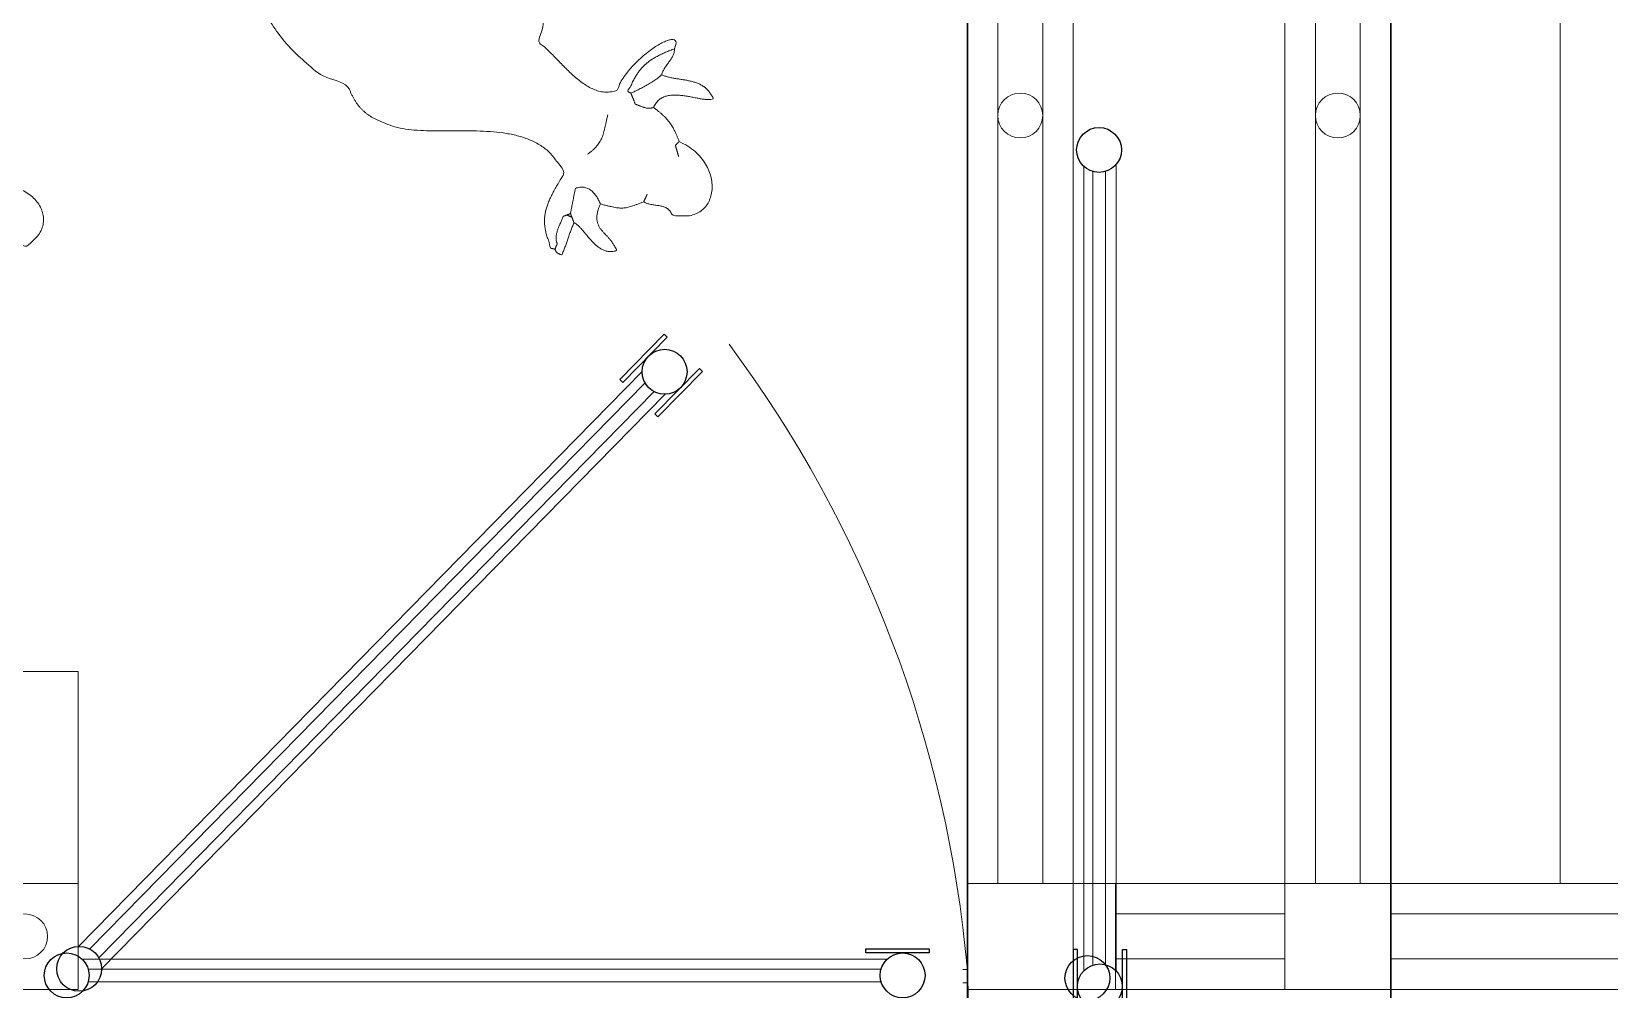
# Model space of a CAD drawing. Header units: metres. Extents: x 147 to 427, y -16 to 162.
# Drawn here: x 292.325 to 296.051, y 109.564 to 111.825 of the extents above; entities that cross this region are included whole.
import ezdxf

# ---------------------------------------------------------------- set-up
doc = ezdxf.new("R2010")
doc.units = ezdxf.units.M
doc.layers.add('1053_ARQ_BASE_MATADOURO_2_dwg', color=7, linetype='Continuous', lineweight=5, true_color=0x767676)
doc.layers.add('1053_ARQ_BASE_MATADOURO_dwg', color=7, linetype='Continuous', lineweight=5, true_color=0x767676)
doc.layers.add('A-PISO', color=7, linetype='Continuous', lineweight=5)

# ---------------------------------------------------------------- blocks, each defined once
blk = doc.blocks.new('1053_ARQ_BASE_MATADOURO_dwg-3625622-TÉRREO 1_20 - Dependente 1')
at = {"color": 253, "lineweight": 5, "true_color": 0xaaaaaa, "flags": 128}
for points in [[(127.5431, 109.8142), (127.1431, 109.8142), (127.1431, 117.3142), (127.3369, 117.3142)], [(127.3491, 117.3142), (127.5431, 117.3142), (127.5431, 109.8142)]]:
    blk.add_lwpolyline(points, dxfattribs=at)
blk = doc.blocks.new('1053_ARQ_BASE_MATADOURO_2_dwg-3637054-TÉRREO 1_20 - Dependente 1')
at = {"layer": 'A-PISO', "color": 253, "true_color": 0xaaaaaa}
for p, q in [((127.5431, 84.1282), (127.5431, 76.6282)), ((126.1431, 76.6282), (126.1431, 80.2532)), ((126.2151, 80.2532), (126.2151, 76.6282)), ((126.3211, 80.2532), (126.3211, 76.6282)), ((126.9651, 80.2532), (126.9651, 76.6282)), ((127.0711, 80.2532), (127.0711, 76.6282)), ((126.418, 76.4221), (126.418, 78.3224)), ((126.4942, 76.4222), (126.4942, 78.3225)), ((126.4392, 78.3085), (126.4392, 76.4361)), ((126.4692, 78.3085), (126.4692, 76.4362)), ((125.3753, 77.8362), (124.0444, 76.4798)), ((124.0707, 76.4736), (125.382, 77.81)), ((124.0921, 76.4526), (125.4034, 77.789)), ((125.4297, 77.7828), (124.0988, 76.4264)), ((126.4931, 76.6282), (126.3931, 76.6282)), ((126.8931, 76.5562), (126.4931, 76.5562)), ((132.4181, 76.5562), (127.1431, 76.5562)), ((125.9534, 76.4493), (124.0531, 76.4493)), ((124.0671, 76.4262), (125.9394, 76.4262)), ((126.1322, 76.4255), (126.1431, 76.4255)), ((126.8931, 76.4502), (126.4931, 76.4502)), ((132.4181, 76.4502), (127.1431, 76.4502)), ((124.0671, 76.3962), (125.9394, 76.3962)), ((126.1322, 76.3938), (126.1431, 76.3938)), ((126.4931, 76.3782), (126.3931, 76.3782))]:
    blk.add_line(p, q, dxfattribs=at)
at = {"layer": 'A-PISO', "color": 253, "lineweight": 30, "true_color": 0xaaaaaa, "flags": 128}
blk.add_lwpolyline([(126.1431, 84.3264), (127.1431, 84.3264), (127.1431, 70.7264), (126.1431, 70.7264)], close=True, dxfattribs=at)
at = {"layer": 'A-PISO', "color": 253, "true_color": 0xaaaaaa, "flags": 128}
for points in [[(126.3931, 76.6282), (126.3931, 80.2532), (126.1431, 80.2532), (126.1431, 80.5032), (126.3931, 80.5032), (126.3931, 80.2532)], [(127.1431, 76.3782), (127.1431, 76.6282), (126.8931, 76.6282), (126.8931, 76.3782), (126.4931, 76.3782), (126.4931, 76.6282), (126.8931, 76.6282), (126.8931, 80.2532), (126.8931, 80.5032), (127.1431, 80.5032), (127.1431, 80.2532)], [(126.8931, 80.2532), (127.1431, 80.2532), (127.1431, 76.6282), (132.5431, 76.6282), (132.5431, 76.3782), (127.1431, 76.3782), (126.8931, 76.3782)], [(124.0431, 76.6282), (124.0431, 77.1282), (119.2931, 77.1282)], [(118.3931, 76.6282), (124.0431, 76.6282), (124.0431, 76.3782), (118.6431, 76.3782)]]:
    blk.add_lwpolyline(points, dxfattribs=at)
at = {"layer": 'A-PISO', "color": 253, "lineweight": 25, "true_color": 0xaaaaaa, "flags": 128}
for points in [[(125.3224, 77.8178), (125.4275, 77.9249), (125.4346, 77.9179), (125.3296, 77.8108)], [(125.4124, 77.7296), (125.5174, 77.8367), (125.5103, 77.8437), (125.4052, 77.7366)], [(125.9033, 76.4742), (126.0533, 76.4742), (126.0533, 76.4642), (125.9033, 76.4642)]]:
    blk.add_lwpolyline(points, close=True, dxfattribs=at)
at = {"layer": 'A-PISO', "color": 253, "true_color": 0xaaaaaa, "flags": 128}
blk.add_lwpolyline([(126.3931, 76.3782), (126.1431, 76.3782), (126.1431, 76.6282), (126.3931, 76.6282)], close=True, dxfattribs=at)
at = {"layer": 'A-PISO', "color": 253, "lineweight": 25, "true_color": 0xaaaaaa, "flags": 128}
for points in [[(126.393, 76.4722), (126.393, 76.3222), (126.4032, 76.3222), (126.4032, 76.4723), (126.393, 76.4723)], [(126.519, 76.4724), (126.519, 76.3224), (126.5092, 76.3224), (126.5092, 76.4724), (126.519, 76.4724)]]:
    blk.add_lwpolyline(points, dxfattribs=at)
at = {"layer": 'A-PISO', "color": 253, "true_color": 0xaaaaaa}
for centre in [(126.2681, 78.4407), (127.0181, 78.4407), (123.9181, 76.5032)]:
    blk.add_circle(centre, 0.053, dxfattribs=at)
at = {"layer": 'A-PISO', "color": 253, "lineweight": 25, "true_color": 0xaaaaaa}
for centre in [(126.4541, 78.3593), (125.4283, 77.8358), (124.0163, 76.4112), (124.0458, 76.4268), (125.9903, 76.4112), (126.4265, 76.405), (126.4561, 76.3853)]:
    blk.add_circle(centre, 0.053, dxfattribs=at)
at = {"layer": 'A-PISO', "color": 253, "true_color": 0xaaaaaa}
for centre, radius, start, end in [((123.2592, 76.1706), 2.8951, 5.0349, 36.7012), ((124.0947, 76.3379), 2.0503, 271.2427, 2.4237)]:
    blk.add_arc(centre, radius, start, end, dxfattribs=at)
for points, knots in [([(124.3295, 79.6017), (124.3257, 79.6095), (124.3184, 79.6245), (124.299, 79.6409), (124.2758, 79.6509), (124.2492, 79.6551), (124.2203, 79.6544), (124.1895, 79.6494), (124.1576, 79.6405), (124.1254, 79.6284), (124.0936, 79.6134), (124.063, 79.596), (124.0344, 79.5768), (124.0085, 79.5562), (123.9863, 79.5347), (123.968, 79.5128), (123.9557, 79.491), (123.9435, 79.4621), (123.9656, 79.4336), (123.981, 79.405), (124.0005, 79.3841), (124.0207, 79.3701), (124.042, 79.3623), (124.0639, 79.3597), (124.0863, 79.3611), (124.1092, 79.3655), (124.1325, 79.3718), (124.1563, 79.3792), (124.1805, 79.3868), (124.2052, 79.3936), (124.23, 79.3986), (124.2559, 79.4016), (124.2796, 79.3987), (124.3086, 79.3998), (124.3107, 79.3767), (124.3113, 79.3605), (124.3075, 79.3438), (124.3009, 79.3275), (124.2921, 79.3113), (124.2816, 79.295), (124.2701, 79.2784), (124.2582, 79.2615), (124.2464, 79.2442), (124.2354, 79.2263), (124.2257, 79.2078), (124.2181, 79.1884), (124.2131, 79.1682), (124.2112, 79.1466), (124.2143, 79.1248), (124.2198, 79.0911), (124.266, 79.0834), (124.2982, 79.0516), (124.3287, 79.0195), (124.3529, 78.9827), (124.3738, 78.9433), (124.3919, 78.9016), (124.4087, 78.8583), (124.4253, 78.8139), (124.4426, 78.7692), (124.462, 78.7247), (124.4846, 78.681), (124.5115, 78.639), (124.5436, 78.5988), (124.5839, 78.5631), (124.6255, 78.5248), (124.6782, 78.5202), (124.6867, 78.4953), (124.69, 78.4885), (124.6933, 78.482), (124.697, 78.4758), (124.7009, 78.4699), (124.7051, 78.4643), (124.7095, 78.4591), (124.7143, 78.4541), (124.7193, 78.4494), (124.7247, 78.445), (124.7304, 78.4409), (124.7364, 78.437), (124.7428, 78.4334), (124.7496, 78.4301), (124.7567, 78.427), (124.7616, 78.4252), (124.7641, 78.4243)], [0, 0, 0, 0, 0.025699, 0.049728, 0.07429, 0.10075, 0.129617, 0.160848, 0.194061, 0.228689, 0.264061, 0.299459, 0.334136, 0.367371, 0.398482, 0.426901, 0.452272, 0.474673, 0.514601, 0.547499, 0.57497, 0.598786, 0.62075, 0.642358, 0.664566, 0.687782, 0.71202, 0.737049, 0.762543, 0.788164, 0.813673, 0.839001, 0.86438, 0.890422, 0.90764, 0.924078, 0.940734, 0.958191, 0.97666, 0.996106, 1.016342, 1.037112, 1.05814, 1.079183, 1.100079, 1.120793, 1.141489, 1.162566, 1.184704, 1.208798, 1.256755, 1.301685, 1.345355, 1.389026, 1.433445, 1.478912, 1.525429, 1.572822, 1.62087, 1.669398, 1.71839, 1.768076, 1.819015, 1.87216, 1.928838, 1.990677, 1.998433, 2.005974, 2.013321, 2.020506, 2.027557, 2.034511, 2.041399, 2.048262, 2.055135, 2.062058, 2.069072, 2.076212, 2.083517, 2.091025, 2.098768, 2.106779, 2.106779, 2.106779, 2.106779]), ([(125.4517, 78.5983), (125.453, 78.6015), (125.4551, 78.6069), (125.4558, 78.6148), (125.4516, 78.6198), (125.4448, 78.6203), (125.4368, 78.6185), (125.4269, 78.6146), (125.4157, 78.6087), (125.4034, 78.601), (125.3905, 78.5917), (125.3773, 78.5811), (125.3643, 78.5693), (125.3519, 78.5565), (125.3403, 78.5432), (125.3306, 78.529), (125.321, 78.5161), (125.3187, 78.4982), (125.3023, 78.4968), (125.2895, 78.4953), (125.2761, 78.4972), (125.2633, 78.5011), (125.2508, 78.5069), (125.2386, 78.5144), (125.2267, 78.5231), (125.215, 78.5328), (125.2037, 78.5432), (125.1927, 78.5541), (125.1821, 78.565), (125.1717, 78.5757), (125.1618, 78.586), (125.152, 78.5953), (125.1435, 78.604), (125.125, 78.6139), (125.1427, 78.6421), (125.1412, 78.6683), (125.141, 78.6922), (125.137, 78.7122), (125.1306, 78.7293), (125.1219, 78.7438), (125.1115, 78.7563), (125.0997, 78.7674), (125.087, 78.7776), (125.0737, 78.7876), (125.06, 78.798), (125.0465, 78.8093), (125.0334, 78.8221), (125.0207, 78.837), (125.0106, 78.8546), (124.9953, 78.8768), (125.0128, 78.9031), (125.0101, 78.9334), (125.0037, 78.9634), (124.9904, 78.993), (124.9724, 79.0224), (124.9503, 79.0514), (124.9252, 79.08), (124.8981, 79.108), (124.8697, 79.1353), (124.8411, 79.1617), (124.8133, 79.1872), (124.787, 79.2115), (124.7636, 79.2344), (124.743, 79.2559), (124.7286, 79.2757), (124.7109, 79.2991), (124.7303, 79.3251), (124.7277, 79.3539), (124.7181, 79.3781), (124.6996, 79.3972), (124.6753, 79.4122), (124.646, 79.424), (124.6129, 79.4332), (124.5768, 79.44), (124.539, 79.445), (124.5006, 79.4485), (124.4628, 79.4508), (124.4267, 79.4524), (124.3935, 79.4534), (124.3643, 79.4551), (124.3405, 79.4549), (124.3207, 79.4615), (124.3045, 79.4518), (124.2868, 79.4457), (124.2671, 79.4375), (124.2456, 79.4294), (124.2227, 79.4213), (124.1989, 79.4136), (124.1745, 79.4067), (124.1501, 79.4011), (124.126, 79.397), (124.1026, 79.395), (124.0803, 79.3954), (124.0595, 79.3986), (124.0404, 79.4049), (124.0243, 79.4158), (124.0085, 79.4286), (124.0076, 79.4461), (124.0008, 79.449), (124.0004, 79.4492), (124, 79.4493), (123.9996, 79.4495), (123.9993, 79.4496), (123.9989, 79.4498), (123.9985, 79.4499), (123.9981, 79.4501), (123.9977, 79.4502), (123.9974, 79.4503), (123.997, 79.4505), (123.9967, 79.4506), (123.9963, 79.4508), (123.996, 79.4509), (123.9956, 79.451), (123.9948, 79.4513), (123.9962, 79.4528), (123.9962, 79.4542), (123.9967, 79.456), (123.9969, 79.4578), (123.997, 79.4597), (123.9971, 79.4617), (123.997, 79.4637), (123.9969, 79.4658), (123.9967, 79.4678), (123.9965, 79.4698), (123.9962, 79.4718), (123.9958, 79.4738), (123.9954, 79.4757), (123.9949, 79.4774), (123.9944, 79.4791), (123.9922, 79.4839), (124.001, 79.4905), (124.0053, 79.4997), (124.0112, 79.5075), (124.0164, 79.5143), (124.0217, 79.52), (124.027, 79.5248), (124.0325, 79.5287), (124.0383, 79.5318), (124.0445, 79.534), (124.0511, 79.5356), (124.0583, 79.5365), (124.0663, 79.5369), (124.075, 79.5369), (124.0847, 79.5365), (124.0954, 79.5357), (124.1029, 79.5351), (124.1069, 79.5348)], [0, 0, 0, 0, 0.010571, 0.017391, 0.022385, 0.028342, 0.036587, 0.047233, 0.060042, 0.074659, 0.090698, 0.107753, 0.125424, 0.143316, 0.161054, 0.178295, 0.194748, 0.21021, 0.224137, 0.237373, 0.250457, 0.263771, 0.277541, 0.291838, 0.306638, 0.321832, 0.337274, 0.352767, 0.368104, 0.383062, 0.397417, 0.410943, 0.423437, 0.434721, 0.46711, 0.494451, 0.517657, 0.537695, 0.55555, 0.572131, 0.588182, 0.6042, 0.620474, 0.637125, 0.654211, 0.671801, 0.690047, 0.709226, 0.729793, 0.752353, 0.782482, 0.8118, 0.842065, 0.874258, 0.908691, 0.945222, 0.983418, 1.02268, 1.062299, 1.101512, 1.139512, 1.175493, 1.208652, 1.238246, 1.263653, 1.284556, 1.317568, 1.344515, 1.369067, 1.39451, 1.422718, 1.454239, 1.488817, 1.525777, 1.564219, 1.60313, 1.641415, 1.677951, 1.711577, 1.741137, 1.765473, 1.783491, 1.799781, 1.81892, 1.840364, 1.863581, 1.88804, 1.913229, 1.938654, 1.96385, 1.988389, 2.01192, 2.034187, 2.055107, 2.074846, 2.093951, 2.113399, 2.134528, 2.134965, 2.135398, 2.135826, 2.13625, 2.136667, 2.13708, 2.137486, 2.137889, 2.138282, 2.138674, 2.139058, 2.139438, 2.139811, 2.140179, 2.140539, 2.140898, 2.142452, 2.144111, 2.145868, 2.147714, 2.149633, 2.151615, 2.153639, 2.155694, 2.157757, 2.159812, 2.16184, 2.163826, 2.165749, 2.167591, 2.169333, 2.170961, 2.182965, 2.193684, 2.203252, 2.211814, 2.219538, 2.226609, 2.233243, 2.239673, 2.246143, 2.252884, 2.260107, 2.267989, 2.276689, 2.286336, 2.297054, 2.308948, 2.308948, 2.308948, 2.308948]), ([(125.4517, 78.5983), (125.4481, 78.5969), (125.441, 78.5941), (125.4309, 78.5899), (125.4215, 78.5857), (125.4128, 78.5814), (125.4046, 78.577), (125.3971, 78.5724), (125.3901, 78.5674), (125.3836, 78.5621), (125.3775, 78.5563), (125.3717, 78.5499), (125.3663, 78.543), (125.3612, 78.5353), (125.3564, 78.5269), (125.3511, 78.5173), (125.3491, 78.5082), (125.3389, 78.4978), (125.343, 78.4961), (125.3433, 78.496), (125.3437, 78.4958), (125.344, 78.4957), (125.3444, 78.4955), (125.3447, 78.4954), (125.3451, 78.4952), (125.3455, 78.495), (125.3459, 78.4949), (125.3463, 78.4947), (125.3467, 78.4945), (125.3471, 78.4944), (125.3475, 78.4942), (125.3479, 78.494), (125.3483, 78.4938), (125.3485, 78.4937), (125.3487, 78.4936)], [0, 0, 0, 0, 0.0117195, 0.0226729, 0.032948, 0.042629, 0.0518187, 0.0606169, 0.0691427, 0.0775195, 0.0858853, 0.0943764, 0.1031379, 0.1123121, 0.1220337, 0.1324326, 0.1436315, 0.155747, 0.1561034, 0.1564727, 0.1568495, 0.1572393, 0.1576347, 0.1580393, 0.1584495, 0.158869, 0.1592904, 0.1597173, 0.1601479, 0.1605841, 0.1610222, 0.1614621, 0.161902, 0.1623475, 0.1623475, 0.1623475, 0.1623475]), ([(125.4214, 78.5367), (125.4218, 78.5381), (125.4226, 78.541), (125.4243, 78.5452), (125.4263, 78.5491), (125.4286, 78.5528), (125.431, 78.5565), (125.4335, 78.56), (125.436, 78.5635), (125.4386, 78.5669), (125.4411, 78.5704), (125.4435, 78.574), (125.4457, 78.5776), (125.4476, 78.5813), (125.4493, 78.5853), (125.4506, 78.5894), (125.4515, 78.5937), (125.4516, 78.5967), (125.4517, 78.5983)], [0, 0, 0, 0, 0.00454523, 0.0089928, 0.01338563, 0.01775066, 0.02210137, 0.02644313, 0.0307725, 0.03508499, 0.03937227, 0.04363078, 0.04786344, 0.0520829, 0.05631649, 0.06060731, 0.06501681, 0.06962195, 0.06962195, 0.06962195, 0.06962195]), ([(125.4214, 78.5367), (125.4205, 78.5359), (125.4188, 78.5341), (125.4156, 78.5315), (125.4119, 78.5286), (125.4076, 78.5256), (125.4029, 78.5226), (125.3979, 78.5194), (125.3926, 78.5162), (125.3872, 78.513), (125.3817, 78.5099), (125.3762, 78.5069), (125.3708, 78.5041), (125.3657, 78.5015), (125.3608, 78.4991), (125.3563, 78.4969), (125.3524, 78.4951), (125.3498, 78.4941), (125.3487, 78.4936)], [0, 0, 0, 0, 0.0034375, 0.00755779, 0.01228002, 0.01751275, 0.02316588, 0.02913778, 0.03533449, 0.04165586, 0.04800577, 0.05427946, 0.06038067, 0.06620786, 0.07166462, 0.07664712, 0.08105968, 0.08479972, 0.08479972, 0.08479972, 0.08479972]), ([(125.4017, 78.4596), (125.4034, 78.4629), (125.4066, 78.4693), (125.4136, 78.477), (125.4217, 78.4826), (125.4306, 78.4863), (125.4402, 78.4883), (125.4503, 78.4891), (125.4607, 78.4888), (125.4713, 78.4877), (125.4819, 78.4861), (125.4923, 78.4842), (125.5024, 78.4822), (125.5121, 78.4803), (125.521, 78.4789), (125.5294, 78.4781), (125.5358, 78.4784), (125.5463, 78.4792), (125.5374, 78.4897), (125.5337, 78.4969), (125.5273, 78.5037), (125.5207, 78.5091), (125.5134, 78.5135), (125.5057, 78.517), (125.4976, 78.5197), (125.4892, 78.5219), (125.4806, 78.5237), (125.4718, 78.5252), (125.4631, 78.5265), (125.4543, 78.5279), (125.4457, 78.5294), (125.4373, 78.5313), (125.4291, 78.5336), (125.4239, 78.5357), (125.4214, 78.5367)], [0, 0, 0, 0, 0.011231, 0.0213345, 0.0308988, 0.0403986, 0.0501251, 0.0602117, 0.0706467, 0.0813397, 0.0921256, 0.1028194, 0.1132093, 0.1230803, 0.1322112, 0.1404225, 0.1475837, 0.1537046, 0.1639829, 0.1733994, 0.1822451, 0.1907688, 0.1991799, 0.2076115, 0.2161478, 0.2248129, 0.2336041, 0.2424777, 0.251381, 0.2602504, 0.2690294, 0.2776637, 0.286126, 0.2944156, 0.2944156, 0.2944156, 0.2944156]), ([(125.4017, 78.4596), (125.4008, 78.4593), (125.399, 78.4586), (125.3963, 78.4581), (125.3936, 78.4578), (125.3909, 78.4577), (125.3882, 78.4579), (125.3855, 78.4583), (125.3829, 78.4589), (125.3802, 78.4596), (125.3775, 78.4605), (125.3749, 78.4614), (125.3722, 78.4624), (125.3696, 78.4635), (125.3669, 78.4646), (125.3642, 78.4656), (125.3617, 78.4668), (125.3587, 78.4669), (125.3583, 78.4693), (125.3576, 78.4708), (125.357, 78.4725), (125.3563, 78.4741), (125.3557, 78.4757), (125.355, 78.4773), (125.3544, 78.479), (125.3538, 78.4806), (125.3531, 78.4822), (125.3525, 78.4839), (125.3519, 78.4855), (125.3512, 78.4871), (125.3506, 78.4888), (125.35, 78.4904), (125.3493, 78.492), (125.3489, 78.4931), (125.3487, 78.4936)], [0, 0, 0, 0, 0.00287585, 0.0056514, 0.00836777, 0.01105314, 0.01373904, 0.01643754, 0.01916298, 0.02191665, 0.02470851, 0.02752614, 0.03036956, 0.03322814, 0.03609938, 0.03896841, 0.04183289, 0.04467968, 0.04643186, 0.04818012, 0.0499323, 0.05168055, 0.05343274, 0.05518099, 0.05693318, 0.05868143, 0.06043362, 0.06218187, 0.06393405, 0.0656823, 0.06743449, 0.06918274, 0.07093493, 0.07268318, 0.07268318, 0.07268318, 0.07268318]), ([(125.294, 78.4422), (125.2934, 78.4394), (125.2922, 78.434), (125.2905, 78.4262), (125.289, 78.4189), (125.2874, 78.412), (125.2859, 78.4055), (125.2842, 78.3994), (125.2823, 78.3937), (125.2802, 78.3882), (125.2777, 78.3829), (125.2748, 78.3778), (125.2715, 78.3729), (125.2677, 78.3681), (125.2633, 78.3633), (125.2582, 78.3585), (125.2523, 78.3537), (125.2481, 78.3506), (125.2459, 78.349)], [0, 0, 0, 0, 0.008568, 0.0165618, 0.0240385, 0.0310602, 0.0376856, 0.0439819, 0.050021, 0.0558813, 0.061653, 0.0674354, 0.0733355, 0.0794663, 0.0859445, 0.0928831, 0.1003934, 0.1085838, 0.1085838, 0.1085838, 0.1085838]), ([(125.4629, 78.379), (125.462, 78.3812), (125.4603, 78.3856), (125.4577, 78.3919), (125.455, 78.3979), (125.4524, 78.4036), (125.4496, 78.4089), (125.4467, 78.414), (125.4437, 78.419), (125.4404, 78.4237), (125.4369, 78.4283), (125.4331, 78.4328), (125.4289, 78.4372), (125.4244, 78.4416), (125.4194, 78.446), (125.414, 78.4505), (125.4081, 78.4551), (125.4039, 78.458), (125.4017, 78.4596)], [0, 0, 0, 0, 0.0072307, 0.0140717, 0.0205824, 0.0268134, 0.0328275, 0.0386801, 0.0444359, 0.0501615, 0.0559287, 0.0618015, 0.0678547, 0.0741541, 0.0807752, 0.0877785, 0.0952361, 0.1032069, 0.1032069, 0.1032069, 0.1032069]), ([(125.1694, 78.1252), (125.1692, 78.1252), (125.1689, 78.1253), (125.1683, 78.1254), (125.1678, 78.1256), (125.1673, 78.1257), (125.1668, 78.1258), (125.1663, 78.1259), (125.1657, 78.1261), (125.1652, 78.1262), (125.1647, 78.1263), (125.1642, 78.1264), (125.1637, 78.1265), (125.1632, 78.1266), (125.1627, 78.1267), (125.1622, 78.1268), (125.1617, 78.1269), (125.1564, 78.1276), (125.1569, 78.1416), (125.151, 78.1523), (125.148, 78.1645), (125.1457, 78.1754), (125.1446, 78.1859), (125.1444, 78.1959), (125.1453, 78.2056), (125.1471, 78.2152), (125.1498, 78.2247), (125.1533, 78.2343), (125.1576, 78.2442), (125.1627, 78.2545), (125.1685, 78.2654), (125.1752, 78.2769), (125.1815, 78.2894), (125.1962, 78.3067), (125.1744, 78.3303), (125.1589, 78.3528), (125.1359, 78.3705), (125.111, 78.3835), (125.0836, 78.3927), (125.0544, 78.3988), (125.0237, 78.4023), (124.9922, 78.4041), (124.9602, 78.4046), (124.9283, 78.4044), (124.8969, 78.4042), (124.8665, 78.4045), (124.8376, 78.406), (124.8106, 78.4093), (124.7859, 78.4145), (124.7712, 78.4211), (124.7641, 78.4243)], [0, 0, 0, 0, 0.0005419, 0.0010784, 0.0016149, 0.0021506, 0.0026855, 0.0032182, 0.0037493, 0.0042783, 0.0048098, 0.0053343, 0.0058567, 0.0063755, 0.0068923, 0.0074041, 0.0079133, 0.0084178, 0.0230655, 0.0363495, 0.048468, 0.0596256, 0.0700483, 0.0799668, 0.089622, 0.0992476, 0.1090601, 0.119255, 0.1300013, 0.1414479, 0.1537237, 0.1669436, 0.1812182, 0.196651, 0.2278357, 0.2565641, 0.284317, 0.3122136, 0.3409369, 0.3707541, 0.4016318, 0.4333204, 0.4654458, 0.4975436, 0.5291184, 0.5596715, 0.588736, 0.615937, 0.6410652, 0.6642098, 0.6642098, 0.6642098, 0.6642098]), ([(125.3791, 78.2371), (125.3803, 78.2363), (125.3827, 78.2348), (125.3869, 78.2331), (125.3912, 78.2318), (125.3958, 78.2308), (125.4006, 78.23), (125.4054, 78.2293), (125.4103, 78.2286), (125.4151, 78.2279), (125.4199, 78.227), (125.4245, 78.2258), (125.4289, 78.2243), (125.433, 78.2223), (125.4368, 78.2198), (125.4402, 78.2166), (125.4432, 78.2128), (125.4464, 78.2026), (125.4654, 78.2048), (125.482, 78.2028), (125.4983, 78.2064), (125.5118, 78.2129), (125.5229, 78.2222), (125.5313, 78.2338), (125.5371, 78.2472), (125.5403, 78.262), (125.5408, 78.2777), (125.5385, 78.294), (125.5334, 78.3104), (125.5253, 78.3265), (125.5143, 78.342), (125.5002, 78.3563), (125.483, 78.3692), (125.4698, 78.3756), (125.4629, 78.379)], [0, 0, 0, 0, 0.0043035, 0.008717, 0.0132734, 0.0179821, 0.0228081, 0.0277167, 0.0326558, 0.0375776, 0.0424287, 0.0471823, 0.0518194, 0.0563579, 0.0608465, 0.0653953, 0.0701541, 0.0753188, 0.0957175, 0.1135074, 0.1293936, 0.1440861, 0.1582275, 0.1723348, 0.1867646, 0.2017346, 0.21736, 0.2336971, 0.2507931, 0.2687054, 0.287546, 0.3074743, 0.3287353, 0.3516369, 0.3516369, 0.3516369, 0.3516369]), ([(125.4629, 78.379), (125.4627, 78.3788), (125.4623, 78.3785), (125.4617, 78.3779), (125.4611, 78.3774), (125.4605, 78.3769), (125.4599, 78.3764), (125.4593, 78.3758), (125.4587, 78.3753), (125.4581, 78.3747), (125.4576, 78.3742), (125.457, 78.3737), (125.4564, 78.3731), (125.4559, 78.3726), (125.4553, 78.372), (125.4548, 78.3715), (125.4543, 78.3709), (125.4533, 78.3702), (125.4543, 78.3687), (125.4546, 78.3671), (125.4551, 78.3654), (125.4555, 78.3638), (125.456, 78.3621), (125.4565, 78.3605), (125.457, 78.3588), (125.4575, 78.3571), (125.458, 78.3555), (125.4585, 78.3538), (125.459, 78.3521), (125.4595, 78.3505), (125.46, 78.3488), (125.4606, 78.3471), (125.4611, 78.3454), (125.4614, 78.3443), (125.4616, 78.3438)], [0, 0, 0, 0, 0.00079316, 0.00158557, 0.00238096, 0.00317701, 0.0039732, 0.00476927, 0.00556433, 0.00635692, 0.0071488, 0.0079361, 0.00872199, 0.00950217, 0.01027926, 0.01104966, 0.01181526, 0.01257291, 0.01427221, 0.0159811, 0.01769456, 0.01941496, 0.02113904, 0.02287026, 0.02460387, 0.02634336, 0.02808416, 0.02982977, 0.03157781, 0.03332817, 0.03507983, 0.03683392, 0.03858671, 0.04034323, 0.04034323, 0.04034323, 0.04034323]), ([(123.8505, 78.1056), (123.8519, 78.106), (123.8547, 78.1066), (123.8588, 78.1084), (123.8628, 78.1105), (123.8667, 78.1131), (123.8707, 78.1159), (123.8746, 78.1189), (123.8785, 78.1218), (123.8824, 78.1247), (123.8864, 78.1275), (123.8905, 78.1299), (123.8947, 78.132), (123.899, 78.1335), (123.9034, 78.1345), (123.908, 78.1346), (123.9128, 78.1341), (123.9224, 78.1291), (123.9341, 78.1442), (123.9473, 78.1546), (123.9562, 78.1687), (123.9611, 78.1828), (123.9623, 78.1973), (123.96, 78.2114), (123.9546, 78.225), (123.9463, 78.2376), (123.9355, 78.249), (123.9223, 78.2589), (123.9071, 78.2668), (123.89, 78.2725), (123.8712, 78.2755), (123.8511, 78.2756), (123.8299, 78.2724), (123.816, 78.2676), (123.8087, 78.2651)], [0, 0, 0, 0, 0.0043035, 0.008717, 0.0132734, 0.0179821, 0.0228081, 0.0277167, 0.0326558, 0.0375776, 0.0424287, 0.0471823, 0.0518194, 0.0563579, 0.0608465, 0.0653953, 0.0701541, 0.0753188, 0.0957175, 0.1135074, 0.1293936, 0.1440861, 0.1582275, 0.1723348, 0.1867646, 0.2017346, 0.21736, 0.2336971, 0.2507931, 0.2687054, 0.287546, 0.3074743, 0.3287353, 0.3516369, 0.3516369, 0.3516369, 0.3516369]), ([(125.2766, 78.2318), (125.276, 78.2334), (125.2747, 78.2365), (125.2725, 78.2411), (125.2701, 78.2455), (125.2675, 78.2498), (125.2646, 78.2538), (125.2615, 78.2576), (125.2582, 78.261), (125.2547, 78.264), (125.2508, 78.2666), (125.2468, 78.2687), (125.2425, 78.2703), (125.2379, 78.2713), (125.2332, 78.2717), (125.228, 78.2715), (125.2232, 78.2701), (125.2169, 78.2698), (125.217, 78.2646), (125.216, 78.2611), (125.2153, 78.2574), (125.2146, 78.2537), (125.2138, 78.25), (125.2131, 78.2462), (125.2124, 78.2425), (125.2117, 78.2388), (125.2109, 78.2351), (125.2102, 78.2314), (125.2095, 78.2277), (125.2088, 78.224), (125.2081, 78.2203), (125.2074, 78.2166), (125.2067, 78.2129), (125.2062, 78.2105), (125.206, 78.2092)], [0, 0, 0, 0, 0.0050781, 0.0101611, 0.0152203, 0.0202289, 0.0251688, 0.0300182, 0.0347755, 0.0394408, 0.0440355, 0.0485843, 0.0531352, 0.0577492, 0.0625111, 0.0675039, 0.0728274, 0.0785776, 0.0823714, 0.0861636, 0.0899496, 0.093734, 0.0975136, 0.1012917, 0.1050683, 0.1088421, 0.1126112, 0.1163815, 0.1201471, 0.1239139, 0.1276774, 0.1314421, 0.1352068, 0.1389715, 0.1389715, 0.1389715, 0.1389715]), ([(125.3871, 78.2549), (125.387, 78.2546), (125.3866, 78.2538), (125.3861, 78.2528), (125.3856, 78.2517), (125.3851, 78.2506), (125.3846, 78.2495), (125.3841, 78.2484), (125.3836, 78.2472), (125.3831, 78.2461), (125.3825, 78.245), (125.382, 78.2439), (125.3815, 78.2428), (125.3811, 78.2416), (125.3806, 78.2405), (125.3801, 78.2394), (125.3796, 78.2382), (125.3792, 78.2375), (125.3791, 78.2371)], [0, 0, 0, 0, 0.00119805, 0.0023986, 0.00360366, 0.00481506, 0.00603112, 0.00724981, 0.00847033, 0.00969637, 0.01092521, 0.01215493, 0.0133865, 0.01462084, 0.01585798, 0.01709418, 0.01833038, 0.01956844, 0.01956844, 0.01956844, 0.01956844]), ([(125.206, 78.2092), (125.2058, 78.2092), (125.2054, 78.209), (125.2048, 78.2088), (125.2043, 78.2086), (125.2037, 78.2084), (125.2032, 78.2081), (125.2026, 78.2079), (125.2021, 78.2077), (125.2015, 78.2075), (125.201, 78.2073), (125.2005, 78.2071), (125.1999, 78.2069), (125.1994, 78.2067), (125.1989, 78.2065), (125.1983, 78.2063), (125.1978, 78.2061), (125.1975, 78.2059), (125.1973, 78.2058)], [0, 0, 0, 0, 0.000622125, 0.001236375, 0.001845375, 0.002445188, 0.003042375, 0.003630375, 0.00421575, 0.00479325, 0.00537075, 0.005943, 0.006513937, 0.007080937, 0.007647938, 0.008211, 0.008774063, 0.0093345, 0.0093345, 0.0093345, 0.0093345]), ([(125.2094, 78.2005), (125.2093, 78.2007), (125.2092, 78.2011), (125.2089, 78.2017), (125.2087, 78.2023), (125.2085, 78.2028), (125.2083, 78.2034), (125.2081, 78.2039), (125.2078, 78.2045), (125.2076, 78.205), (125.2074, 78.2055), (125.2072, 78.2061), (125.207, 78.2066), (125.2068, 78.2071), (125.2066, 78.2077), (125.2064, 78.2082), (125.2062, 78.2087), (125.2061, 78.2091), (125.206, 78.2092)], [0, 0, 0, 0, 0.000622126, 0.001236377, 0.001845375, 0.002445189, 0.003042376, 0.003630375, 0.00421575, 0.004793251, 0.00537075, 0.005943, 0.006513938, 0.007080938, 0.007647939, 0.008211001, 0.008774063, 0.009334501, 0.009334501, 0.009334501, 0.009334501]), ([(125.2766, 78.2318), (125.2751, 78.2282), (125.2723, 78.2214), (125.2695, 78.2116), (125.2682, 78.2029), (125.2682, 78.1951), (125.2694, 78.1882), (125.2716, 78.182), (125.2747, 78.1764), (125.2784, 78.1711), (125.2827, 78.1661), (125.2874, 78.1611), (125.2923, 78.156), (125.2973, 78.1505), (125.3021, 78.1446), (125.307, 78.1379), (125.3103, 78.1311), (125.3182, 78.1209), (125.3056, 78.1201), (125.2983, 78.1192), (125.2902, 78.1205), (125.2828, 78.1232), (125.2757, 78.1272), (125.2691, 78.1321), (125.2627, 78.1377), (125.2566, 78.144), (125.2507, 78.1505), (125.2451, 78.1572), (125.2397, 78.1637), (125.2345, 78.17), (125.2294, 78.1757), (125.2244, 78.1806), (125.2196, 78.1848), (125.2161, 78.1866), (125.2145, 78.1875)], [0, 0, 0, 0, 0.0118376, 0.0219257, 0.0305861, 0.0381701, 0.0450255, 0.0514897, 0.0578321, 0.0642461, 0.0708371, 0.0776688, 0.084757, 0.0921224, 0.0997885, 0.1078129, 0.116293, 0.1253713, 0.1342242, 0.1423501, 0.1501659, 0.1579821, 0.1659954, 0.1742806, 0.1828287, 0.1915662, 0.2003895, 0.2091536, 0.2177128, 0.2259123, 0.2336036, 0.2406499, 0.2469581, 0.2525077, 0.2525077, 0.2525077, 0.2525077]), ([(125.3791, 78.2371), (125.3762, 78.236), (125.3709, 78.2339), (125.3633, 78.231), (125.3566, 78.2285), (125.3505, 78.2264), (125.3449, 78.2247), (125.3397, 78.2235), (125.3347, 78.2226), (125.3298, 78.2221), (125.3248, 78.2221), (125.3197, 78.2224), (125.3141, 78.2231), (125.3081, 78.2241), (125.3015, 78.2256), (125.294, 78.2273), (125.2857, 78.2295), (125.2798, 78.231), (125.2766, 78.2318)], [0, 0, 0, 0, 0.0091193, 0.0171887, 0.0243486, 0.030738, 0.0365084, 0.0418097, 0.0468059, 0.0516646, 0.0565682, 0.061684, 0.0671878, 0.0732363, 0.0799898, 0.087589, 0.0961828, 0.1059067, 0.1059067, 0.1059067, 0.1059067]), ([(125.1973, 78.2058), (125.1971, 78.2058), (125.1968, 78.2056), (125.1962, 78.2054), (125.1957, 78.2052), (125.1952, 78.205), (125.1947, 78.2048), (125.1941, 78.2046), (125.1936, 78.2044), (125.1931, 78.2042), (125.1926, 78.204), (125.192, 78.2038), (125.1915, 78.2036), (125.191, 78.2034), (125.1905, 78.2032), (125.1899, 78.203), (125.1894, 78.2028), (125.1877, 78.2022), (125.1877, 78.1982), (125.1855, 78.1946), (125.1839, 78.1905), (125.182, 78.1864), (125.1803, 78.1824), (125.1786, 78.1783), (125.177, 78.1743), (125.1755, 78.1702), (125.1742, 78.1661), (125.1732, 78.162), (125.1725, 78.1579), (125.1721, 78.1538), (125.172, 78.1496), (125.1725, 78.1455), (125.1728, 78.1413), (125.1754, 78.1383), (125.1743, 78.1365), (125.1739, 78.1358), (125.1736, 78.135), (125.1732, 78.1343), (125.1729, 78.1335), (125.1725, 78.1328), (125.1722, 78.132), (125.1719, 78.1313), (125.1715, 78.1305), (125.1712, 78.1298), (125.1709, 78.129), (125.1706, 78.1283), (125.1703, 78.1275), (125.17, 78.1267), (125.1697, 78.1259), (125.1695, 78.1254), (125.1694, 78.1252)], [0, 0, 0, 0, 0.00056306, 0.00112612, 0.00168919, 0.00225225, 0.00281531, 0.00337837, 0.00394144, 0.00450056, 0.00506362, 0.00562669, 0.00618975, 0.00675281, 0.00731587, 0.00787894, 0.008442, 0.00900112, 0.01332321, 0.0176986, 0.02210975, 0.0265367, 0.03096363, 0.03537534, 0.03975273, 0.04408537, 0.0483627, 0.05258208, 0.05674979, 0.06088035, 0.0649954, 0.06913603, 0.07334712, 0.0776958, 0.07853314, 0.07936641, 0.08019582, 0.08102121, 0.08184469, 0.08266427, 0.08348289, 0.08429959, 0.0851163, 0.08593492, 0.0867545, 0.08757798, 0.08840337, 0.08923278, 0.09006605, 0.09090339, 0.09090339, 0.09090339, 0.09090339]), ([(125.2145, 78.1875), (125.2137, 78.186), (125.2123, 78.1828), (125.2103, 78.1781), (125.2084, 78.1733), (125.2066, 78.1685), (125.2048, 78.1636), (125.2031, 78.1587), (125.2015, 78.1538), (125.1998, 78.1489), (125.1982, 78.144), (125.1965, 78.1392), (125.1948, 78.1344), (125.193, 78.1296), (125.1911, 78.125), (125.1892, 78.1202), (125.1868, 78.1165), (125.1858, 78.1103), (125.1827, 78.1125), (125.1808, 78.1132), (125.1792, 78.114), (125.1778, 78.1146), (125.1765, 78.1153), (125.1755, 78.1159), (125.1745, 78.1165), (125.1738, 78.1171), (125.1731, 78.1178), (125.1725, 78.1185), (125.1719, 78.1194), (125.1714, 78.1203), (125.171, 78.1213), (125.1705, 78.1224), (125.1699, 78.1237), (125.1696, 78.1247), (125.1694, 78.1252)], [0, 0, 0, 0, 0.005136, 0.0102834, 0.0154428, 0.0206125, 0.0257886, 0.0309663, 0.0361392, 0.041304, 0.0464532, 0.0515831, 0.0566861, 0.0617602, 0.0667993, 0.0718035, 0.0767732, 0.0817103, 0.0840379, 0.0860816, 0.0878758, 0.0894444, 0.0908231, 0.0920396, 0.0931296, 0.0941237, 0.0950701, 0.0960007, 0.0969582, 0.097978, 0.0990969, 0.1003419, 0.101745, 0.1033305, 0.1033305, 0.1033305, 0.1033305]), ([(125.2094, 78.2005), (125.2091, 78.2007), (125.2086, 78.2009), (125.2078, 78.2012), (125.207, 78.2016), (125.2062, 78.2019), (125.2054, 78.2023), (125.2047, 78.2026), (125.2039, 78.2029), (125.2032, 78.2033), (125.2024, 78.2036), (125.2017, 78.2039), (125.2009, 78.2042), (125.2002, 78.2046), (125.1995, 78.2049), (125.1987, 78.2052), (125.198, 78.2055), (125.1975, 78.2057), (125.1973, 78.2058)], [0, 0, 0, 0, 0.00087982, 0.0017485, 0.00260975, 0.00345802, 0.00430257, 0.00513413, 0.00596197, 0.00677868, 0.00759539, 0.00840467, 0.0092121, 0.01001396, 0.01081582, 0.01161211, 0.0124084, 0.01320098, 0.01320098, 0.01320098, 0.01320098]), ([(125.2145, 78.1875), (125.2144, 78.1878), (125.2142, 78.1883), (125.2138, 78.1891), (125.2135, 78.1899), (125.2132, 78.1908), (125.2129, 78.1916), (125.2126, 78.1924), (125.2122, 78.1932), (125.2119, 78.194), (125.2116, 78.1948), (125.2113, 78.1957), (125.211, 78.1965), (125.2107, 78.1973), (125.2103, 78.1981), (125.21, 78.1989), (125.2097, 78.1997), (125.2095, 78.2003), (125.2094, 78.2005)], [0, 0, 0, 0, 0.00087806, 0.00175219, 0.00262631, 0.00350044, 0.0043785, 0.00525262, 0.00612675, 0.00700087, 0.00787894, 0.00875306, 0.00962719, 0.01050131, 0.01137937, 0.0122535, 0.01312762, 0.01400175, 0.01400175, 0.01400175, 0.01400175])]:
    blk.add_open_spline(points, degree=3, knots=knots, dxfattribs=at)

msp = doc.modelspace()

# ---------------------------------------------------------------- block references
at = {"layer": '1053_ARQ_BASE_MATADOURO_2_dwg', "color": 253, "true_color": 0xaaaaaa}
msp.add_blockref('1053_ARQ_BASE_MATADOURO_2_dwg-3637054-TÉRREO 1_20 - Dependente 1', (168.392, 33.186), dxfattribs=at)
at = {"layer": '1053_ARQ_BASE_MATADOURO_dwg', "color": 253, "true_color": 0xaaaaaa}
msp.add_blockref('1053_ARQ_BASE_MATADOURO_dwg-3625622-TÉRREO 1_20 - Dependente 1', (168.392, 0), dxfattribs=at)

doc.saveas('drawing.dxf')
